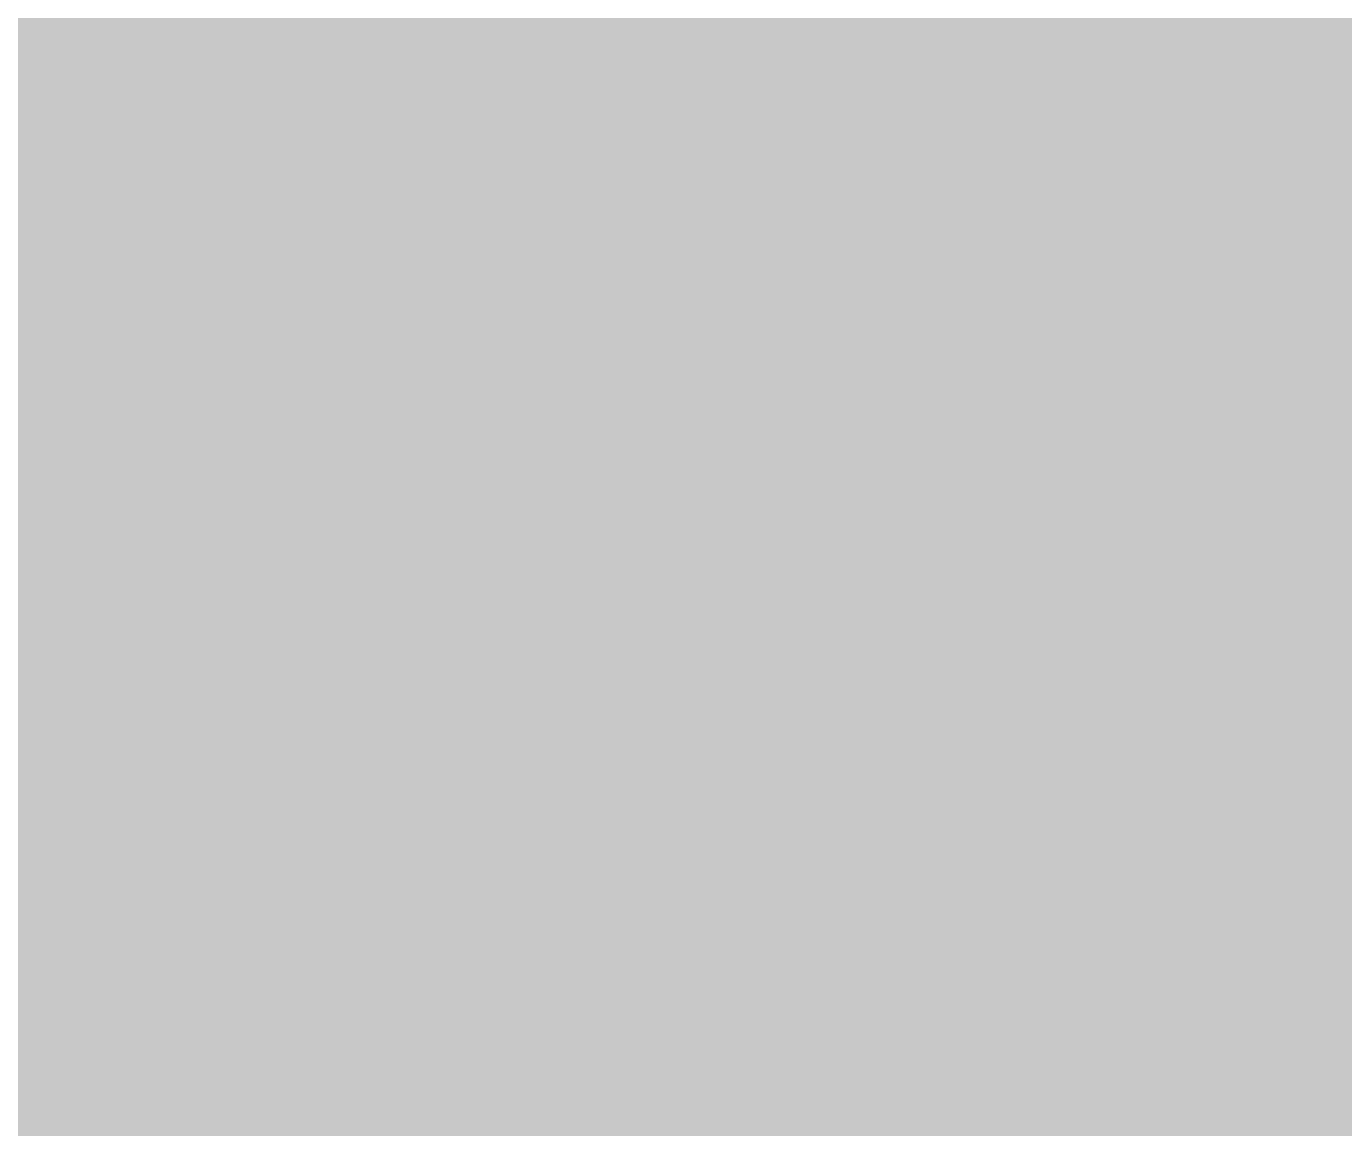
# Model space of a CAD drawing. Extents: x 0 to 196, y 0 to 139.
# Drawn here: x 86.33227 to 86.34037, y 81.28585 to 81.29263 of the extents above; entities that cross this region are included whole.
import ezdxf
from ezdxf.enums import TextEntityAlignment as Align

# ---------------------------------------------------------------- set-up
doc = ezdxf.new("R2010")
doc.units = 0
doc.layers.get('0').update_dxf_attribs({"linetype": 'CONTINUOUS'})
for name, color, linetype in [('BOUND', 85, 'CONTINUOUS'), ('COND', 80, 'CONTINUOUS'), ('COND2', 2, 'CONTINUOUS'), ('TEXT', 142, 'CONTINUOUS')]:
    doc.layers.add(name, color=color, linetype=linetype)

# ---------------------------------------------------------------- blocks, each defined once
blk = doc.blocks.new('C262_5_H175')
at = {"layer": 'COND'}
blk.add_hatch(color=256, dxfattribs=at).paths.add_polyline_path([(1.3126, 0, 1), (-1.3126, 0, 1)], flags=0)
at = {"layer": 'COND2'}
blk.add_hatch(color=256, dxfattribs=at).paths.add_polyline_path([(1.3126, 0, 1), (-1.3126, 0, 1)], flags=0)
blk = doc.blocks.new('PLC_SHDR3W155P0X396_1X3_1173X1001X1536P')
at = {"layer": 'BOUND'}
blk.add_solid([(-10.095, -5.385), (2.185, -5.385), (-10.095, 5.685), (2.185, 5.685)], dxfattribs=at)
at = {"layer": 'COND'}
for p in [(-7.92, 0), (-3.96, 0)]:
    blk.add_blockref('C262_5_H175', p, dxfattribs=at)

msp = doc.modelspace()

# ---------------------------------------------------------------- hatches: boundary and pattern name
at = {"layer": 'COND'}
msp.add_hatch(color=256, dxfattribs=at).paths.add_polyline_path([(86.2012, 88.8, -1), (86.5188, 88.8), (86.5188, 86.36, -0.198848), (86.4723, 86.2477), (86.3688, 86.1442), (86.3688, 81.28, -1), (86.0512, 81.28), (86.0512, 86.21, -0.198848), (86.0977, 86.3223), (86.2012, 86.4258)], flags=0)

# ---------------------------------------------------------------- block references
msp.add_blockref('PLC_SHDR3W155P0X396_1X3_1173X1001X1536P', (90.17, 81.28))

# ---------------------------------------------------------------- texts
at = {"layer": 'MANUFACTURING_NCDRILL_FIGURE'}
msp.add_text('A', height=0.87505, dxfattribs=at).set_placement((86.21, 81.28), align=Align.MIDDLE_CENTER)
at = {"layer": 'TEXT'}
msp.add_text('2', height=2.032, dxfattribs=at).set_placement((86.21, 81.28), align=Align.CENTER)

doc.saveas('drawing.dxf')
